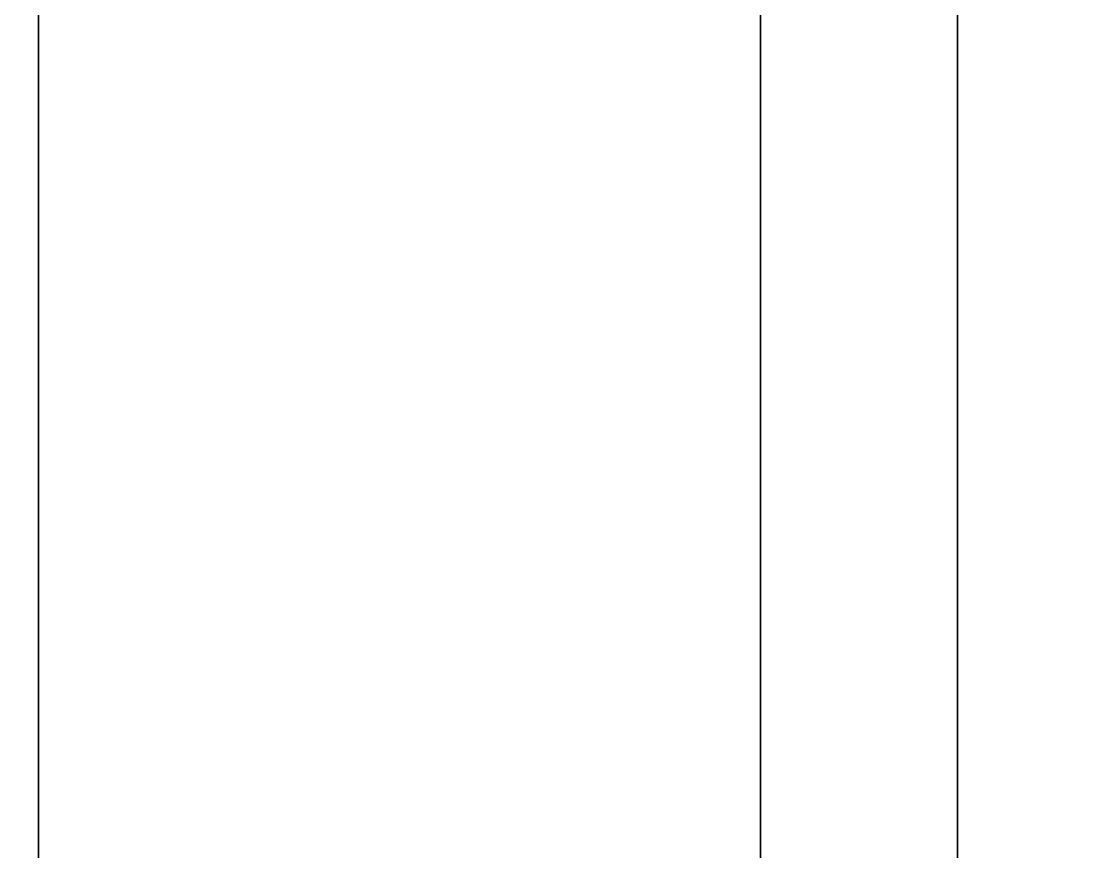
# Model space of a CAD drawing. Extents: x -100 to 4856, y -100 to 4830.
# Drawn here: x 1306.5 to 1404.2, y 4559.3 to 4635.2 of the extents above; entities that cross this region are included whole.
import ezdxf

# ---------------------------------------------------------------- set-up
doc = ezdxf.new("R2010")
doc.units = 0
for name, color, linetype in [('LAYER0', 7, 'CONTINUOUS'), ('LAYER704', 7, 'CONTINUOUS'), ('LAYER755', 7, 'CONTINUOUS'), ('LAYER756', 7, 'CONTINUOUS'), ('LAYER801', 7, 'CONTINUOUS'), ('LAYER815', 7, 'CONTINUOUS'), ('LAYER87', 9, 'CONTINUOUS')]:
    doc.layers.add(name, color=color, linetype=linetype)

msp = doc.modelspace()

# ---------------------------------------------------------------- linework, layer by layer
at = {"layer": 'LAYER0', "invisible_edges": 1}
for points in [[(4856, 4830, -5), (-100, -100, -5), (-100, 4830, -5), (4856, 4830, -5)], [(-100, -100, -5), (4856, 4830, -5), (4856, -100, -5), (-100, -100, -5)], [(4856, -100), (-100, 4830), (-100, -100), (4856, -100)], [(-100, 4830), (4856, -100), (4856, 4830), (-100, 4830)]]:
    msp.add_3dface(points, dxfattribs=at)
at = {"layer": 'LAYER704', "invisible_edges": 1}
for points in [[(1374, 4356), (1392, 4697), (1392, 4356), (1374, 4356)], [(1392, 4697), (1374, 4356), (1374, 4697), (1392, 4697)], [(1374, 4697, 80), (1392, 4356, 80), (1392, 4697, 80), (1374, 4697, 80)], [(1392, 4356, 80), (1374, 4697, 80), (1374, 4356, 80), (1392, 4356, 80)], [(1374, 4356), (1374, 4697, 80), (1374, 4697), (1374, 4356)], [(1374, 4697, 80), (1374, 4356), (1374, 4356, 80), (1374, 4697, 80)], [(1392, 4356, 80), (1392, 4697), (1392, 4697, 80), (1392, 4356, 80)], [(1392, 4697), (1392, 4356, 80), (1392, 4356), (1392, 4697)]]:
    msp.add_3dface(points, dxfattribs=at)
at = {"layer": 'LAYER755', "invisible_edges": 1}
for points in [[(1290, 4710, 99), (1308, 4320, 99), (1290, 4320, 99), (1290, 4710, 99)], [(1308, 4320, 99), (1290, 4710, 99), (1308, 4710, 99), (1308, 4320, 99)], [(1308, 4710, 755), (1290, 4320, 755), (1308, 4320, 755), (1308, 4710, 755)], [(1290, 4320, 755), (1308, 4710, 755), (1290, 4710, 755), (1290, 4320, 755)], [(1308, 4710, 755), (1308, 4320, 99), (1308, 4710, 99), (1308, 4710, 755)], [(1308, 4320, 99), (1308, 4710, 755), (1308, 4320, 755), (1308, 4320, 99)]]:
    msp.add_3dface(points, dxfattribs=at)
at = {"layer": 'LAYER756', "invisible_edges": 1}
for points in [[(2150, 4710, 81), (626, 4320, 81), (626, 4710, 81), (2150, 4710, 81)], [(626, 4320, 81), (2150, 4710, 81), (2150, 4320, 81), (626, 4320, 81)], [(2150, 4320, 99), (626, 4710, 99), (626, 4320, 99), (2150, 4320, 99)], [(626, 4710, 99), (2150, 4320, 99), (2150, 4710, 99), (626, 4710, 99)]]:
    msp.add_3dface(points, dxfattribs=at)
at = {"layer": 'LAYER801', "invisible_edges": 1}
for points in [[(1308, 4685.4, 535), (2150, 4340, 535), (2150, 4685.4, 535), (1308, 4685.4, 535)], [(2150, 4340, 535), (1308, 4685.4, 535), (1308, 4340, 535), (2150, 4340, 535)], [(1308, 4685.4, 535), (1308, 4340, 517), (1308, 4340, 535), (1308, 4685.4, 535)], [(1308, 4340, 517), (1308, 4685.4, 535), (1308, 4685.4, 517), (1308, 4340, 517)], [(1308, 4340, 517), (2150, 4685.4, 517), (2150, 4340, 517), (1308, 4340, 517)], [(2150, 4685.4, 517), (1308, 4340, 517), (1308, 4685.4, 517), (2150, 4685.4, 517)]]:
    msp.add_3dface(points, dxfattribs=at)
at = {"layer": 'LAYER815', "invisible_edges": 1}
for points in [[(1308, 4685.4, 317), (2150, 4340, 317), (2150, 4685.4, 317), (1308, 4685.4, 317)], [(2150, 4340, 317), (1308, 4685.4, 317), (1308, 4340, 317), (2150, 4340, 317)], [(1308, 4685.4, 317), (1308, 4340, 299), (1308, 4340, 317), (1308, 4685.4, 317)], [(1308, 4340, 299), (1308, 4685.4, 317), (1308, 4685.4, 299), (1308, 4340, 299)], [(1308, 4340, 299), (2150, 4685.4, 299), (2150, 4340, 299), (1308, 4340, 299)], [(2150, 4685.4, 299), (1308, 4340, 299), (1308, 4685.4, 299), (2150, 4685.4, 299)]]:
    msp.add_3dface(points, dxfattribs=at)
at = {"layer": 'LAYER87', "invisible_edges": 1}
for points in [[(2250, 4730, 755), (590, 4298, 755), (590, 4730, 755), (2250, 4730, 755)], [(590, 4298, 755), (2250, 4730, 755), (2250, 4298, 755), (590, 4298, 755)], [(2250, 4298, 773), (590, 4730, 773), (590, 4298, 773), (2250, 4298, 773)], [(590, 4730, 773), (2250, 4298, 773), (2250, 4730, 773), (590, 4730, 773)]]:
    msp.add_3dface(points, dxfattribs=at)

doc.saveas('drawing.dxf')
